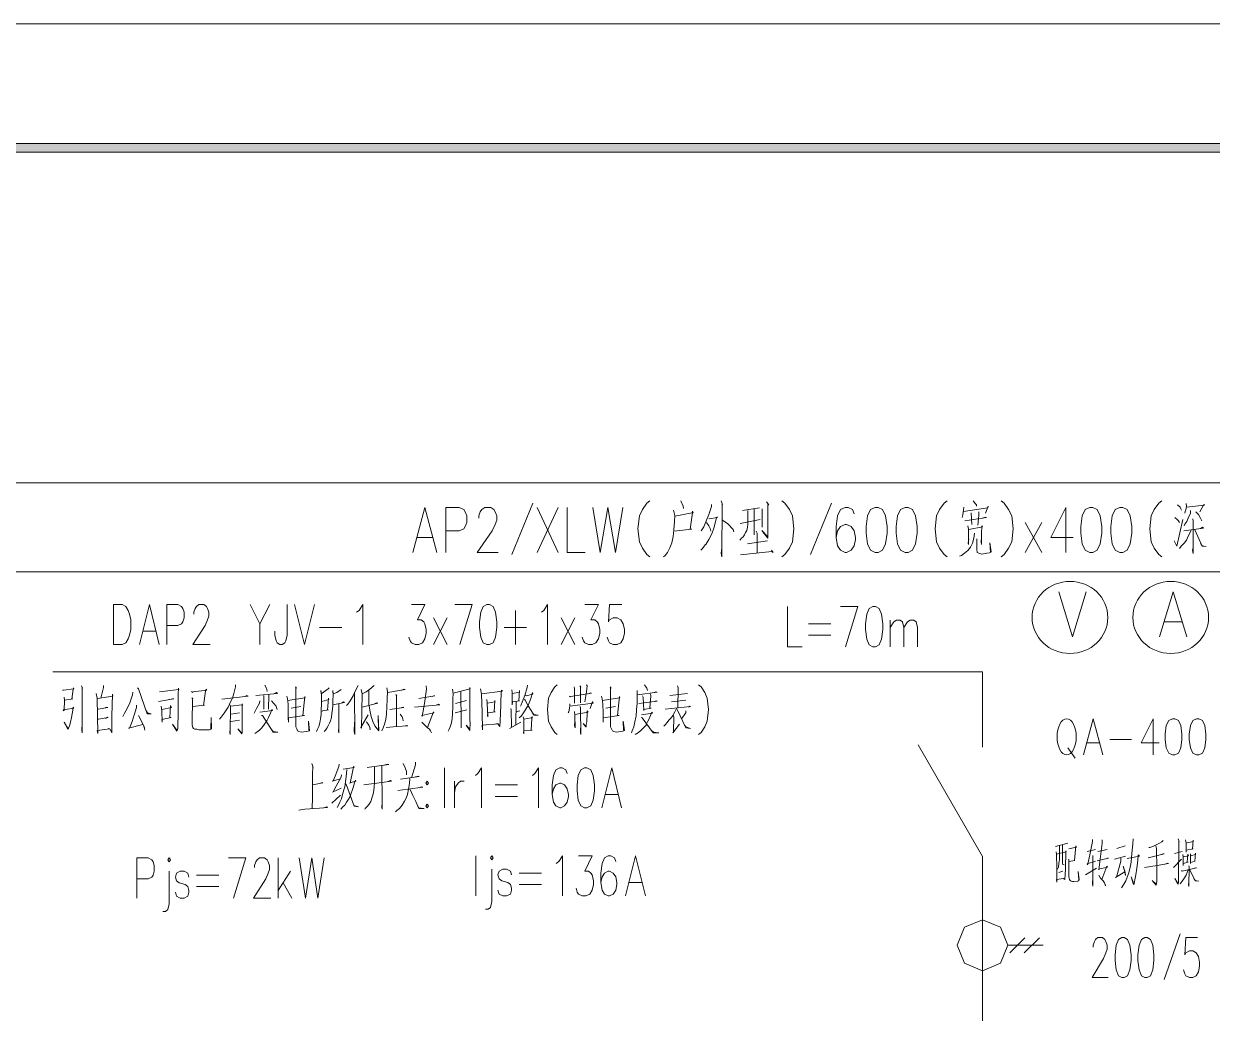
# Model space of a CAD drawing. Header units: millimetres. Extents: x 0 to 586, y 0 to 414.
# Drawn here: x 122.1 to 216.6, y 335.4 to 414.1 of the extents above; entities that cross this region are included whole.
import ezdxf

# ---------------------------------------------------------------- set-up
doc = ezdxf.new("R2010")
doc.units = ezdxf.units.MM

msp = doc.modelspace()

# ---------------------------------------------------------------- hatches: boundary and pattern name
h = msp.add_hatch(color=0)
h.dxf.hatch_style = 2
h.paths.add_polyline_path([(576.117861, 404.569083), (575.429944, 403.877639), (24.994306, 403.877639), (24.302861, 404.569083)])

# ---------------------------------------------------------------- linework, layer by layer
at = {"color": 0, "lineweight": 0}
for points in [[(0, 0), (585.632278, 0), (585.632278, 414.0835), (0, 414.0835)], [(576.117861, 404.569083), (575.429944, 403.877639), (24.994306, 403.877639), (24.302861, 404.569083)], [(189.805028, 375.613083), (189.445194, 375.44375), (189.205306, 374.928694), (189.085361, 374.0785), (189.085361, 373.566972), (189.205306, 372.71325), (189.445194, 372.201722), (189.805028, 372.028861), (190.041389, 372.028861), (190.401222, 372.201722), (190.641111, 372.71325), (190.757528, 373.566972), (190.757528, 374.0785), (190.641111, 374.928694), (190.401222, 375.44375), (190.041389, 375.613083)], [(192.193333, 375.613083), (191.8335, 375.44375), (191.593611, 374.928694), (191.477194, 374.0785), (191.477194, 373.566972), (191.593611, 372.71325), (191.8335, 372.201722), (192.193333, 372.028861), (192.429694, 372.028861), (192.789528, 372.201722), (193.029417, 372.71325), (193.149361, 373.566972), (193.149361, 374.0785), (193.029417, 374.928694), (192.789528, 375.44375), (192.429694, 375.613083)], [(206.883, 375.613083), (206.526694, 375.44375), (206.286806, 374.928694), (206.166861, 374.0785), (206.166861, 373.566972), (206.286806, 372.71325), (206.526694, 372.201722), (206.883, 372.028861), (207.122889, 372.028861), (207.482722, 372.201722), (207.719083, 372.71325), (207.839028, 373.566972), (207.839028, 374.0785), (207.719083, 374.928694), (207.482722, 375.44375), (207.122889, 375.613083)], [(209.274833, 375.613083), (208.915, 375.44375), (208.675111, 374.928694), (208.555167, 374.0785), (208.555167, 373.566972), (208.675111, 372.71325), (208.915, 372.201722), (209.274833, 372.028861), (209.511194, 372.028861), (209.871028, 372.201722), (210.110917, 372.71325), (210.227333, 373.566972), (210.227333, 374.0785), (210.110917, 374.928694), (209.871028, 375.44375), (209.511194, 375.613083)], [(129.204861, 364.691083), (129.204861, 367.876667), (129.896306, 367.876667), (130.189111, 367.724972), (130.386667, 367.421583), (130.485444, 367.118194), (130.584222, 366.663111), (130.584222, 365.904639), (130.485444, 365.449556), (130.386667, 365.146167), (130.189111, 364.842778), (129.896306, 364.691083)], [(158.919333, 367.876667), (158.626528, 367.724972), (158.428972, 367.269889), (158.330194, 366.511417), (158.330194, 366.056333), (158.428972, 365.297861), (158.626528, 364.842778), (158.919333, 364.691083), (159.116889, 364.691083), (159.413222, 364.842778), (159.610778, 365.297861), (159.709556, 366.056333), (159.709556, 366.511417), (159.610778, 367.269889), (159.413222, 367.724972), (159.116889, 367.876667)], [(189.628639, 367.714389), (189.335833, 367.562694), (189.138278, 367.107611), (189.0395, 366.349139), (189.0395, 365.894056), (189.138278, 365.135583), (189.335833, 364.6805), (189.628639, 364.528806), (189.826194, 364.528806), (190.122528, 364.6805), (190.320083, 365.135583), (190.418861, 365.894056), (190.418861, 366.349139), (190.320083, 367.107611), (190.122528, 367.562694), (189.826194, 367.714389)], [(213.458778, 358.799694), (213.1695, 358.662111), (212.979, 358.252889), (212.88375, 357.5685), (212.88375, 357.159278), (212.979, 356.478417), (213.1695, 356.069194), (213.458778, 355.931611), (213.649278, 355.931611), (213.935028, 356.069194), (214.125528, 356.478417), (214.220778, 357.159278), (214.220778, 357.5685), (214.125528, 358.252889), (213.935028, 358.662111), (213.649278, 358.799694)], [(215.367306, 358.799694), (215.081556, 358.662111), (214.891056, 358.252889), (214.795806, 357.5685), (214.795806, 357.159278), (214.891056, 356.478417), (215.081556, 356.069194), (215.367306, 355.931611), (215.561333, 355.931611), (215.847083, 356.069194), (216.037583, 356.478417), (216.132833, 357.159278), (216.132833, 357.5685), (216.037583, 358.252889), (215.847083, 358.662111), (215.561333, 358.799694)], [(166.683972, 354.894444), (166.387639, 354.74275), (166.190083, 354.287667), (166.091306, 353.529194), (166.091306, 353.074111), (166.190083, 352.315639), (166.387639, 351.860556), (166.683972, 351.708861), (166.881528, 351.708861), (167.177861, 351.860556), (167.375417, 352.315639), (167.470667, 353.074111), (167.470667, 353.529194), (167.375417, 354.287667), (167.177861, 354.74275), (166.881528, 354.894444)], [(154.163889, 353.832583), (154.065111, 353.680889), (154.163889, 353.529194), (154.262667, 353.680889)], [(154.163889, 352.01225), (154.065111, 351.860556), (154.163889, 351.708861), (154.262667, 351.860556)], [(133.5405, 347.570778), (133.639278, 347.419083), (133.738056, 347.570778), (133.639278, 347.722472)], [(159.208611, 347.736583), (159.307389, 347.584889), (159.406167, 347.736583), (159.307389, 347.888278)], [(196.327889, 340.779806), (196.920556, 342.208556), (198.352833, 342.801222), (199.781583, 342.208556), (200.37425, 340.779806), (199.781583, 339.347528), (198.352833, 338.754861), (196.920556, 339.347528)], [(209.444167, 341.390111), (209.172528, 341.238417), (208.989083, 340.783333), (208.897361, 340.024861), (208.897361, 339.569778), (208.989083, 338.811306), (209.172528, 338.356222), (209.444167, 338.204528), (209.627611, 338.204528), (209.89925, 338.356222), (210.082694, 338.811306), (210.170889, 339.569778), (210.170889, 340.024861), (210.082694, 340.783333), (209.89925, 341.238417), (209.627611, 341.390111)], [(211.2645, 341.390111), (210.992861, 341.238417), (210.809417, 340.783333), (210.717694, 340.024861), (210.717694, 339.569778), (210.809417, 338.811306), (210.992861, 338.356222), (211.2645, 338.204528), (211.447944, 338.204528), (211.719583, 338.356222), (211.903028, 338.811306), (211.991222, 339.569778), (211.991222, 340.024861), (211.903028, 340.783333), (211.719583, 341.238417), (211.447944, 341.390111)]]:
    msp.add_lwpolyline(points, close=True, dxfattribs=at)
for points in [[(287.803167, 377.574528), (117.12575, 377.574528)], [(160.700861, 97.0915), (309.59425, 97.0915), (309.59425, 377.574528), (138.913306, 377.574528)], [(153.013833, 372.028861), (153.969861, 375.613083), (154.925889, 372.028861)], [(155.642028, 372.028861), (155.642028, 375.613083), (156.718, 375.613083), (157.074306, 375.44375), (157.19425, 375.270889), (157.314194, 374.928694), (157.314194, 374.417167), (157.19425, 374.0785), (157.074306, 373.905639), (156.718, 373.736306), (155.642028, 373.736306)], [(158.270222, 374.759361), (158.270222, 374.928694), (158.390167, 375.270889), (158.506583, 375.44375), (158.746472, 375.613083), (159.22625, 375.613083), (159.462611, 375.44375), (159.582556, 375.270889), (159.7025, 374.928694), (159.7025, 374.590028), (159.582556, 374.247833), (159.342667, 373.736306), (158.150278, 372.028861), (159.822444, 372.028861)], [(162.570583, 375.955278), (160.898417, 371.859528)], [(162.926889, 372.028861), (164.599056, 375.613083)], [(162.926889, 375.613083), (164.599056, 372.028861)], [(165.315194, 375.613083), (165.315194, 372.028861), (166.751, 372.028861)], [(167.347194, 375.613083), (167.943389, 372.028861), (168.543111, 375.613083), (169.139306, 372.028861), (169.7355, 375.613083)], [(171.887444, 376.124611), (171.647556, 375.955278), (171.287722, 375.44375), (171.051361, 374.928694), (170.931417, 373.905639), (171.051361, 372.882583), (171.287722, 372.371056), (171.647556, 371.859528), (171.887444, 371.686667)], [(174.33925, 376.124611), (174.533278, 375.704806), (174.557972, 375.531944)], [(176.784, 375.845917), (176.784, 375.669528), (176.589972, 375.041583), (176.392417, 374.5865), (176.173694, 374.064389), (175.976139, 373.750417)], [(177.567167, 376.124611), (177.665944, 375.845917), (177.64125, 375.95175), (177.616556, 371.686667), (177.567167, 371.968889), (177.616556, 372.388694)], [(179.253444, 375.355556), (180.597528, 375.567222)], [(180.184778, 375.531944), (180.184778, 373.436444)], [(181.161972, 376.054056), (181.356, 375.810639), (181.26075, 375.845917), (181.285444, 373.154222), (180.795083, 373.785694), (181.285444, 373.260056)], [(180.819778, 375.496667), (180.819778, 374.029111)], [(182.396694, 376.124611), (182.636583, 375.955278), (182.996417, 375.44375), (183.232778, 374.928694), (183.352722, 373.905639), (183.232778, 372.882583), (182.996417, 372.371056), (182.636583, 371.859528), (182.396694, 371.686667)], [(186.34075, 375.955278), (184.668583, 371.859528)], [(188.129333, 375.101556), (188.012917, 375.44375), (187.653083, 375.613083), (187.413194, 375.613083), (187.056889, 375.44375), (186.817, 374.928694), (186.697056, 374.0785), (186.697056, 373.224778), (186.817, 372.540389), (187.056889, 372.201722), (187.413194, 372.028861), (187.533139, 372.028861), (187.892972, 372.201722), (188.129333, 372.540389), (188.249278, 373.051917), (188.249278, 373.224778), (188.129333, 373.736306), (187.892972, 374.0785), (187.533139, 374.247833), (187.413194, 374.247833), (187.056889, 374.0785), (186.817, 373.736306), (186.697056, 373.224778)], [(195.537667, 376.124611), (195.297778, 375.955278), (194.937944, 375.44375), (194.701583, 374.928694), (194.581639, 373.905639), (194.701583, 372.882583), (194.937944, 372.371056), (195.297778, 371.859528), (195.537667, 371.686667)], [(196.864111, 375.63425), (196.839417, 375.426111), (196.814722, 375.217972), (196.790028, 375.006306), (196.744167, 374.798167)], [(196.839417, 375.285), (198.772639, 375.567222), (198.797333, 375.704806), (198.599778, 375.147417)], [(197.597889, 376.124611), (197.795444, 375.881194), (197.866, 375.810639), (197.866, 375.704806)], [(199.838028, 376.124611), (200.074389, 375.955278), (200.434222, 375.44375), (200.674111, 374.928694), (200.794056, 373.905639), (200.674111, 372.882583), (200.434222, 372.371056), (200.074389, 371.859528), (199.838028, 371.686667)], [(204.974472, 375.613083), (203.778556, 373.224778), (205.570667, 373.224778)], [(204.974472, 375.613083), (204.974472, 372.028861)], [(212.619167, 376.124611), (212.379278, 375.955278), (212.019444, 375.44375), (211.783083, 374.928694), (211.663139, 373.905639), (211.783083, 372.882583), (212.019444, 372.371056), (212.379278, 371.859528), (212.619167, 371.686667)], [(213.871528, 375.810639), (214.093778, 375.63425), (214.139639, 375.496667), (214.189028, 375.390833)], [(214.555917, 375.916472), (214.580611, 375.669528), (214.531222, 375.426111), (214.485361, 375.285), (214.460667, 375.147417)], [(214.580611, 375.63425), (216.023472, 375.775361), (215.974083, 375.845917), (215.656583, 375.25325)], [(173.778333, 375.390833), (173.873583, 374.971028), (173.848889, 374.484194), (173.7995, 373.820972), (173.753639, 373.295333), (173.630167, 372.804972), (173.482, 372.388694), (173.287972, 372.035917), (173.115111, 371.7925), (172.970472, 371.686667)], [(173.873583, 374.900472), (175.242361, 375.182694), (175.267056, 375.320278), (175.341139, 375.182694), (175.267056, 375.182694), (175.097722, 373.888), (175.217667, 373.888), (173.7995, 373.715139)], [(176.589972, 374.727611), (176.660528, 374.692333), (177.224972, 374.798167), (177.274361, 374.868722), (177.200278, 374.798167), (177.00625, 374.029111), (176.808694, 373.503472), (176.589972, 373.051917), (176.343028, 372.667389), (176.318333, 372.667389), (176.050222, 372.318139), (175.951444, 372.212306)], [(177.665944, 374.5865), (178.082222, 374.307806), (178.519667, 373.852722), (178.569056, 373.679861)], [(179.694417, 375.355556), (179.694417, 374.484194), (179.694417, 374.23725), (179.645028, 374.029111), (179.595639, 373.785694), (179.500389, 373.609306), (179.426306, 373.436444), (179.302833, 373.260056), (179.179361, 373.154222), (179.034722, 373.016639)], [(179.084111, 374.343083), (180.671611, 374.657056)], [(196.938194, 374.551222), (198.673861, 374.798167), (198.599778, 374.833444), (198.356361, 374.762889)], [(197.45325, 375.182694), (197.499111, 374.23725)], [(198.063556, 375.25325), (198.063556, 374.971028), (197.989472, 374.201972)], [(213.603417, 372.946083), (213.822139, 372.526278), (214.287806, 374.657056)], [(213.652806, 374.798167), (213.846833, 374.657056), (213.945611, 374.551222), (214.019694, 374.413639)], [(214.898111, 375.355556), (214.898111, 375.320278), (214.898111, 375.147417), (214.728778, 374.762889), (214.605306, 374.484194), (214.460667, 374.272528), (214.386583, 374.134944)], [(215.095667, 374.692333), (215.120361, 374.519472), (215.120361, 371.933611), (215.070972, 372.212306), (215.120361, 372.420444)], [(215.339083, 375.25325), (215.536639, 375.041583), (215.681278, 374.798167), (215.755361, 374.657056), (215.80475, 374.551222)], [(176.392417, 374.413639), (176.565278, 374.134944), (176.685222, 373.923278), (176.734611, 373.715139)], [(180.354111, 373.715139), (180.428194, 373.574028), (180.428194, 372.004167)], [(197.721361, 373.574028), (197.671972, 373.154222), (197.5485, 372.769694), (197.403861, 372.455722), (197.181611, 372.177028), (196.9135, 371.968889), (196.670083, 371.7925), (196.521917, 371.721944)], [(197.181611, 374.134944), (197.231, 373.888), (197.231, 373.436444), (197.231, 373.365889), (197.231, 372.875528), (197.231, 372.667389), (197.206306, 372.804972), (197.255694, 373.087194)], [(197.255694, 373.852722), (198.356361, 374.064389), (198.306972, 374.134944), (198.282278, 373.503472), (198.282278, 372.667389), (198.257583, 372.875528), (198.282278, 373.224778)], [(201.746556, 372.028861), (203.062417, 374.417167)], [(203.062417, 372.028861), (201.746556, 374.417167)], [(214.9475, 373.785694), (214.753472, 373.365889), (214.580611, 373.016639), (214.386583, 372.769694), (214.164333, 372.526278), (214.019694, 372.353417)], [(214.361889, 373.750417), (215.928222, 373.958556), (215.854139, 374.029111), (215.705972, 373.923278)], [(215.240306, 373.820972), (215.829444, 372.526278), (216.146944, 372.491), (215.829444, 372.561556), (215.705972, 372.769694)], [(153.370139, 373.224778), (154.566056, 373.224778)], [(179.645028, 372.702667), (181.236056, 372.946083)], [(197.915389, 373.118944), (197.890694, 372.737944), (197.890694, 372.282861), (197.940083, 372.035917), (198.063556, 371.968889), (198.306972, 371.898333), (198.698556, 371.968889), (198.917278, 372.004167), (199.016056, 372.035917), (199.04075, 372.071194), (198.941972, 372.804972), (198.991361, 372.071194)], [(181.553556, 372.212306), (181.698194, 372.035917), (181.602944, 372.106472), (179.108806, 371.827778)], [(117.12575, 370.49075), (309.59425, 370.49075)], [(204.413556, 368.896194), (205.507167, 365.3155), (206.600778, 368.896194)], [(212.432194, 365.3155), (213.525806, 368.896194), (214.615889, 365.3155)], [(131.275667, 364.691083), (132.062361, 367.876667), (132.852583, 364.691083)], [(133.44525, 364.691083), (133.44525, 367.876667), (134.330722, 367.876667), (134.627056, 367.724972), (134.725833, 367.573278), (134.824611, 367.269889), (134.824611, 366.814806), (134.725833, 366.511417), (134.627056, 366.359722), (134.330722, 366.208028), (133.44525, 366.208028)], [(135.611306, 367.118194), (135.611306, 367.269889), (135.710083, 367.573278), (135.808861, 367.724972), (136.006417, 367.876667), (136.401528, 367.876667), (136.599083, 367.724972), (136.697861, 367.573278), (136.796639, 367.269889), (136.796639, 366.9665), (136.697861, 366.663111), (136.500306, 366.208028), (135.512528, 364.691083), (136.895417, 364.691083)], [(140.070417, 367.876667), (140.857111, 366.359722), (141.647333, 367.876667)], [(143.026694, 367.876667), (143.026694, 365.449556), (142.927917, 364.994472), (142.829139, 364.842778), (142.631583, 364.691083), (142.437556, 364.691083), (142.24, 364.842778), (142.141222, 364.994472), (142.042444, 365.449556), (142.042444, 365.752944)], [(143.619361, 367.876667), (144.406056, 364.691083), (145.196278, 367.876667)], [(148.547667, 367.269889), (148.745222, 367.421583), (149.041556, 367.876667), (149.041556, 364.691083)], [(152.908, 367.876667), (153.991028, 367.876667), (153.398361, 366.663111), (153.694694, 366.663111), (153.89225, 366.511417), (153.991028, 366.359722), (154.089806, 365.904639), (154.089806, 365.60125), (153.991028, 365.146167), (153.793472, 364.842778), (153.497139, 364.691083), (153.200806, 364.691083), (152.908, 364.842778), (152.809222, 364.994472), (152.710444, 365.297861)], [(156.358167, 367.876667), (157.737528, 367.876667), (156.753278, 364.691083)], [(163.2585, 367.269889), (163.456056, 367.421583), (163.752389, 367.876667), (163.752389, 364.691083)], [(166.708667, 367.876667), (167.795222, 367.876667), (167.202556, 366.663111), (167.498889, 366.663111), (167.696444, 366.511417), (167.795222, 366.359722), (167.894, 365.904639), (167.894, 365.60125), (167.795222, 365.146167), (167.597667, 364.842778), (167.301333, 364.691083), (167.005, 364.691083), (166.708667, 364.842778), (166.609889, 364.994472), (166.511111, 365.297861)], [(169.668472, 367.876667), (168.680694, 367.876667), (168.581917, 366.511417), (168.680694, 366.663111), (168.977028, 366.814806), (169.273361, 366.814806), (169.569694, 366.663111), (169.76725, 366.359722), (169.866028, 365.904639), (169.866028, 365.60125), (169.76725, 365.146167), (169.569694, 364.842778), (169.273361, 364.691083), (168.977028, 364.691083), (168.680694, 364.842778), (168.581917, 364.994472), (168.483139, 365.297861)], [(161.187694, 367.421583), (161.187694, 364.691083)], [(182.827083, 367.714389), (182.827083, 364.528806), (184.008889, 364.528806)], [(187.067472, 367.714389), (188.446833, 367.714389), (187.462583, 364.528806)], [(140.857111, 366.359722), (140.857111, 364.691083)], [(145.591389, 366.056333), (147.365861, 366.056333)], [(154.682472, 364.691083), (155.7655, 366.814806)], [(155.7655, 364.691083), (154.682472, 366.814806)], [(160.302222, 366.056333), (162.076694, 366.056333)], [(164.835417, 364.691083), (165.921972, 366.814806)], [(165.921972, 364.691083), (164.835417, 366.814806)], [(184.502778, 366.349139), (186.27725, 366.349139)], [(191.011528, 364.528806), (191.011528, 366.652528)], [(191.011528, 366.04575), (191.307861, 366.500833), (191.501889, 366.652528), (191.798222, 366.652528), (191.995778, 366.500833), (192.094556, 366.04575), (192.094556, 364.528806)], [(192.094556, 366.04575), (192.390889, 366.500833), (192.588444, 366.652528), (192.884778, 366.652528), (193.082333, 366.500833), (193.181111, 366.04575), (193.181111, 364.528806)], [(212.841417, 366.507889), (214.206667, 366.507889)], [(131.572, 365.752944), (132.55625, 365.752944)], [(184.502778, 365.438972), (186.27725, 365.438972)], [(198.352833, 362.525028), (124.375333, 362.525028)], [(198.352833, 362.525028), (198.352833, 356.548972)], [(125.154972, 361.064528), (125.236111, 361.064528), (126.061611, 361.188), (126.022806, 361.247972), (126.001639, 361.15625), (125.881694, 360.348389), (125.980472, 360.380139), (125.313722, 360.288417), (125.274917, 360.503611), (125.313722, 360.256667), (125.274917, 359.480556), (125.236111, 359.417056), (125.214944, 359.512306), (125.377222, 359.540528), (126.061611, 359.635778), (126.001639, 359.7275), (125.980472, 359.480556), (125.860528, 358.891417), (125.779389, 358.517472), (125.69825, 358.238778), (125.617111, 358.051806), (125.578306, 357.956556), (125.296083, 358.517472), (125.578306, 358.020056), (125.638278, 358.083556)], [(126.668389, 361.406722), (126.749528, 361.21975), (126.728361, 361.279722), (126.728361, 357.677861), (126.686028, 357.928333), (126.707194, 358.394)], [(128.404056, 361.434944), (128.404056, 361.279722), (128.202972, 360.443639)], [(131.106333, 361.247972), (131.208639, 361.188), (131.896556, 359.201861), (131.935361, 359.201861), (132.217583, 359.201861), (131.914194, 359.261833), (131.79425, 359.480556)], [(138.920361, 361.498444), (138.920361, 361.343222), (138.796889, 360.814056), (138.676944, 360.443639), (138.557, 360.193167), (138.33475, 359.7275), (138.010194, 359.230083), (137.787944, 358.919639), (137.646833, 358.764417)], [(141.241639, 361.466694), (141.38275, 361.21975), (141.421556, 361.1245), (141.442722, 360.969278)], [(143.682861, 361.343222), (143.764, 361.21975), (143.721667, 361.247972), (143.721667, 360.503611), (143.704028, 359.046639), (143.704028, 358.453972), (143.721667, 358.143528), (143.785167, 357.988306), (143.862778, 357.833083), (143.965083, 357.773111), (144.187333, 357.741361), (144.691806, 357.801333), (144.772944, 357.833083), (144.81175, 357.864833), (144.730611, 358.609194), (144.751778, 357.896583)], [(146.3675, 361.247972), (146.286361, 361.188), (145.743083, 360.782306), (145.70075, 361.032778), (145.760722, 360.782306), (145.760722, 359.977972), (145.743083, 359.480556), (145.721917, 359.138361), (145.679583, 358.796167), (145.619611, 358.485722), (145.538472, 358.175278), (145.439694, 357.956556), (145.358556, 357.773111)], [(148.667611, 361.434944), (148.445361, 361.001028), (148.283083, 360.627083), (148.043194, 360.224917), (147.85975, 359.946222), (147.760972, 359.850972)], [(149.958778, 361.434944), (149.595417, 361.15625), (149.313194, 360.937528), (148.992167, 360.782306), (148.911028, 361.1245), (148.992167, 360.814056), (148.949833, 358.051806), (148.889861, 358.111778), (149.475472, 359.106611)], [(150.950083, 361.247972), (151.010056, 360.969278), (150.988889, 360.348389), (150.967722, 359.7275), (150.928917, 359.201861), (150.868944, 358.736194), (150.766639, 358.36225), (150.667861, 358.083556), (150.565556, 357.833083)], [(154.096861, 361.406722), (154.118028, 361.15625), (153.95575, 360.006194), (153.775833, 358.983139), (153.7335, 359.046639), (154.703639, 359.261833), (154.682472, 359.357083), (154.199167, 358.111778)], [(156.238222, 360.845806), (157.589361, 361.188), (157.550556, 361.279722), (157.550556, 360.814056), (157.568194, 359.540528), (157.568194, 358.891417), (157.568194, 358.796167), (157.589361, 358.3305), (157.568194, 358.020056), (157.568194, 357.864833), (157.264806, 358.29875), (157.550556, 357.956556)], [(162.150778, 361.466694), (162.129611, 361.279722), (161.928528, 360.658833), (161.808583, 360.316639), (161.646306, 359.914472), (161.586333, 359.791)], [(164.521444, 361.498444), (164.323889, 361.34675), (164.027556, 360.891667), (163.83, 360.436583), (163.731222, 359.526417), (163.83, 358.61625), (164.027556, 358.161167), (164.323889, 357.706083), (164.521444, 357.554389)], [(165.858472, 361.343222), (165.897278, 361.188), (165.879639, 361.1245), (165.897278, 360.037944)], [(166.324139, 361.406722), (166.384111, 361.343222), (166.362944, 361.311472), (166.362944, 360.069694)], [(166.84625, 361.498444), (166.888583, 361.406722), (166.84625, 360.937528), (166.705139, 360.133194)], [(168.723028, 361.343222), (168.804167, 361.21975), (168.765361, 361.247972), (168.765361, 360.503611), (168.744194, 359.046639), (168.744194, 358.453972), (168.765361, 358.143528), (168.825333, 357.988306), (168.906472, 357.833083), (169.008778, 357.773111), (169.231028, 357.741361), (169.7355, 357.801333), (169.813111, 357.833083), (169.855444, 357.864833), (169.774306, 358.609194), (169.795472, 357.896583)], [(171.471167, 361.498444), (171.651083, 361.21975), (171.693417, 361.032778)], [(174.092306, 361.406722), (174.134639, 361.247972), (174.113472, 359.635778)], [(175.760944, 361.498444), (175.9585, 361.34675), (176.251306, 360.891667), (176.448861, 360.436583), (176.547639, 359.526417), (176.448861, 358.61625), (176.251306, 358.161167), (175.9585, 357.706083), (175.760944, 357.554389)], [(127.839611, 360.814056), (127.899583, 360.443639), (127.959556, 357.617889), (127.917222, 357.864833), (128.929694, 357.988306), (128.848556, 358.020056), (128.785056, 357.988306)], [(127.938389, 360.411889), (129.169583, 360.598861), (129.130778, 360.754083), (129.088444, 359.014889), (129.088444, 358.919639), (129.070806, 357.677861), (128.947333, 357.956556)], [(130.742972, 360.909306), (130.725333, 360.690583), (130.503083, 360.069694), (130.302, 359.604028), (130.097389, 359.230083), (129.956278, 358.983139)], [(132.803194, 360.161417), (134.013222, 360.380139), (133.893278, 360.380139), (133.671028, 360.316639)], [(132.863167, 360.937528), (134.418917, 361.1245), (134.376583, 361.21975), (134.358944, 360.754083), (134.358944, 359.014889), (134.337778, 358.3305), (134.316611, 358.020056), (134.277806, 357.864833), (134.256639, 357.801333), (133.914444, 358.36225), (134.256639, 357.896583)], [(135.427861, 360.969278), (135.509, 360.877556), (135.547806, 360.937528), (136.637889, 361.064528), (136.577917, 361.15625), (136.539111, 361.001028), (136.376833, 359.850972), (136.457972, 359.882722), (135.487833, 359.75925)], [(135.449028, 360.471861), (135.509, 360.380139), (135.487833, 360.316639), (135.466667, 358.549222), (135.466667, 358.29875), (135.509, 358.111778), (135.568972, 358.020056), (135.688917, 357.956556), (135.851194, 357.956556), (135.992306, 357.928333), (136.838972, 357.928333), (136.941278, 357.956556), (137.00125, 358.020056), (136.980083, 358.891417), (136.941278, 357.988306)], [(137.830278, 360.348389), (139.929306, 360.598861), (139.805833, 360.658833)], [(139.805833, 360.658833), (139.647083, 360.567111)], [(140.532556, 360.658833), (142.250583, 360.814056), (142.169444, 360.877556), (142.007167, 360.814056)], [(141.1605, 360.658833), (141.178139, 359.572278)], [(141.562667, 360.690583), (141.5415, 359.572278)], [(142.994944, 360.598861), (143.058444, 360.380139), (143.09725, 359.946222), (143.118417, 359.261833), (143.118417, 359.201861), (143.136056, 358.517472), (143.118417, 358.859667), (144.409583, 359.046639), (144.268472, 359.046639), (144.43075, 360.567111), (144.448389, 360.471861), (143.058444, 360.256667)], [(145.803056, 359.385306), (145.841861, 359.417056), (146.307528, 359.512306), (146.247556, 359.480556), (146.307528, 360.443639), (146.346333, 360.316639), (145.781889, 360.161417)], [(147.316472, 361.1245), (146.991917, 360.877556), (146.688528, 360.782306), (146.649722, 361.032778), (146.688528, 360.658833), (146.670889, 360.288417), (146.649722, 359.882722), (146.628556, 359.540528), (146.58975, 359.230083), (146.547417, 358.891417), (146.487444, 358.640944), (146.388667, 358.453972), (146.286361, 358.238778), (146.184056, 358.051806), (146.085278, 357.896583), (145.982972, 357.773111)], [(148.385389, 360.877556), (148.406556, 357.554389), (148.364222, 357.773111), (148.385389, 358.517472)], [(149.514278, 361.032778), (149.514278, 360.471861), (149.535444, 359.977972), (149.616583, 359.480556), (149.718889, 358.983139), (149.838833, 358.577444), (150.001111, 358.238778), (150.181028, 357.988306), (150.322139, 357.833083), (150.262167, 359.046639), (150.283333, 357.896583)], [(151.031222, 360.877556), (152.403528, 361.1245), (152.322389, 361.15625), (152.138944, 361.064528)], [(151.676806, 360.722333), (151.757944, 360.598861), (151.715611, 360.627083), (151.715611, 358.175278)], [(153.51125, 360.411889), (154.784778, 360.627083), (154.703639, 360.627083), (154.562528, 360.567111)], [(156.17825, 361.15625), (156.238222, 360.782306), (156.217056, 360.411889), (156.217056, 359.75925), (156.195889, 359.170111), (156.157083, 358.827917), (156.097111, 358.485722), (155.994806, 358.143528), (155.913667, 357.956556), (155.832528, 357.801333)], [(156.841472, 360.969278), (156.883806, 358.517472), (156.883806, 358.083556), (156.862639, 358.267), (156.883806, 358.640944)], [(158.418389, 361.188), (158.496, 360.754083), (158.538333, 359.325333), (158.5595, 357.928333), (158.538333, 358.29875), (159.850667, 358.394), (159.769528, 358.422222), (159.568444, 358.36225)], [(158.496, 360.782306), (160.154056, 361.001028), (160.072917, 361.064528), (160.05175, 360.937528), (159.991778, 359.106611), (159.970611, 358.764417), (159.970611, 358.517472), (159.949444, 358.29875), (159.949444, 358.175278), (159.808333, 358.36225)], [(158.901694, 360.316639), (158.9405, 360.037944), (159.004, 358.951389), (158.961667, 359.046639), (158.982833, 359.261833), (159.568444, 359.357083), (159.508472, 359.357083), (159.547278, 360.256667), (159.568444, 360.193167), (159.547278, 360.133194), (158.961667, 360.037944)], [(160.898417, 361.09275), (160.94075, 360.877556), (160.94075, 360.598861), (160.94075, 360.161417), (160.94075, 359.914472), (160.958389, 360.133194), (161.505194, 360.224917), (161.466389, 360.224917), (161.505194, 361.032778), (161.505194, 360.969278), (161.505194, 360.909306), (160.958389, 360.814056)], [(161.9885, 360.658833), (162.048472, 360.627083), (162.574111, 360.754083), (162.535306, 360.877556), (162.411833, 360.411889), (162.291889, 360.069694), (162.193111, 359.850972), (162.048472, 359.604028), (161.82975, 359.261833), (161.646306, 359.014889), (161.484028, 358.859667)], [(161.907361, 360.348389), (161.970861, 360.288417), (162.21075, 359.82275), (162.433, 359.448806), (162.616444, 359.138361), (162.676417, 359.074861), (162.997444, 359.074861), (162.65525, 359.138361), (162.492972, 359.357083)], [(165.495111, 360.598861), (165.555083, 360.535361), (165.597417, 360.567111), (167.230778, 360.845806), (167.110833, 360.845806), (167.008528, 360.782306)], [(168.038639, 360.598861), (168.098611, 360.380139), (168.140944, 359.946222), (168.158583, 359.261833), (168.158583, 359.201861), (168.17975, 358.517472), (168.158583, 358.859667), (169.44975, 359.046639), (169.308639, 359.046639), (169.470917, 360.567111), (169.492083, 360.471861), (168.098611, 360.256667)], [(170.864389, 361.032778), (170.885556, 360.598861), (170.864389, 360.006194), (170.825583, 359.540528), (170.78325, 358.983139), (170.762083, 358.919639), (170.702111, 358.549222), (170.603333, 358.143528), (170.479861, 357.833083), (170.419889, 357.677861)], [(170.903194, 360.690583), (172.458944, 360.909306), (172.356639, 360.937528), (172.215528, 360.877556)], [(171.308889, 360.627083), (171.347694, 360.503611), (171.407667, 359.448806), (171.368861, 359.540528), (171.993278, 359.635778), (171.873333, 359.635778), (171.954472, 360.627083), (171.933306, 360.782306)], [(173.467889, 360.658833), (174.882528, 360.814056)], [(173.609, 360.133194), (174.737889, 360.288417)], [(127.959556, 359.572278), (127.980722, 359.572278), (128.767417, 359.69575), (128.665111, 359.7275), (128.643944, 359.7275), (128.566333, 359.69575)], [(131.028722, 359.882722), (131.028722, 359.69575), (130.845278, 359.074861), (130.866444, 359.106611), (130.683, 358.577444), (130.481917, 358.051806), (130.400778, 358.051806), (131.533194, 358.3305)], [(133.004278, 359.791), (133.046611, 359.417056), (133.085417, 358.517472), (133.06425, 358.736194), (133.790972, 358.891417), (133.692194, 358.891417), (133.752167, 359.850972), (133.812139, 359.69575), (133.06425, 359.540528)], [(138.475861, 359.914472), (138.514667, 359.791), (138.497028, 357.741361), (138.497028, 357.554389), (138.475861, 357.741361), (138.497028, 357.956556)], [(138.514667, 359.791), (139.442472, 359.914472), (139.442472, 359.977972), (139.484806, 359.914472), (139.442472, 359.882722), (139.442472, 357.709611), (139.424833, 357.586139), (139.100278, 357.988306), (139.424833, 357.646111)], [(140.857111, 360.224917), (140.835944, 360.037944), (140.596056, 359.604028), (140.391444, 359.230083)], [(140.857111, 359.325333), (141.866056, 359.448806), (141.806083, 359.540528), (141.703778, 359.230083), (141.5415, 358.891417), (141.400389, 358.640944), (141.220472, 358.36225), (141.019389, 358.083556), (140.814778, 357.896583), (140.613694, 357.741361), (140.451417, 357.617889)], [(141.784917, 360.224917), (142.148278, 359.791), (142.190611, 359.69575), (142.229417, 359.540528)], [(143.340667, 359.635778), (144.106194, 359.75925)], [(146.670889, 359.914472), (147.577528, 360.101444), (147.517556, 360.133194), (147.41525, 360.069694)], [(147.133028, 359.977972), (147.133028, 357.677861), (147.115389, 357.833083), (147.133028, 358.083556)], [(148.992167, 359.7275), (150.241, 360.037944), (150.142222, 360.069694), (150.001111, 360.006194)], [(151.189972, 359.540528), (152.322389, 359.69575), (152.262417, 359.7275), (152.117778, 359.69575)], [(153.147889, 359.7275), (155.165778, 359.914472), (155.067, 359.946222), (154.943528, 359.914472)], [(156.396972, 359.261833), (157.328306, 359.512306)], [(157.285972, 360.256667), (156.418139, 360.006194)], [(160.817278, 359.604028), (160.859611, 359.480556), (160.880778, 358.143528)], [(161.244139, 360.161417), (161.222972, 358.3305)], [(161.244139, 359.357083), (161.544, 359.417056)], [(165.516278, 359.977972), (165.516278, 359.82275), (165.495111, 359.667528), (165.473944, 359.480556), (165.435139, 359.357083), (165.392806, 359.261833)], [(165.516278, 359.791), (167.371889, 360.037944), (167.311917, 360.161417), (167.132, 359.604028)], [(165.879639, 359.385306), (165.918444, 359.046639), (165.939611, 358.083556), (165.897278, 358.267), (165.918444, 358.549222)], [(165.918444, 359.138361), (166.987361, 359.325333), (166.90975, 359.417056), (166.90975, 359.261833), (166.867417, 358.549222), (166.828611, 358.3305), (166.807444, 358.143528), (166.786278, 358.143528), (166.585194, 358.422222), (166.786278, 358.175278), (166.828611, 358.29875)], [(166.341778, 359.75925), (166.362944, 359.635778), (166.384111, 357.554389), (166.362944, 357.709611), (166.362944, 358.051806)], [(168.380833, 359.635778), (169.149889, 359.75925)], [(171.0055, 360.006194), (172.458944, 360.193167), (172.377806, 360.224917), (172.296667, 360.161417)], [(173.993528, 359.604028), (173.870056, 359.357083), (173.711306, 359.046639), (173.668972, 358.983139), (173.570194, 358.859667), (173.429083, 358.704444), (173.245639, 358.485722), (173.125694, 358.3305), (173.002222, 358.207028)], [(173.104528, 359.572278), (175.122417, 359.75925), (175.062444, 359.791), (174.960139, 359.7275)], [(174.0535, 359.540528), (174.737889, 358.083556), (175.122417, 358.020056), (174.737889, 358.143528), (174.639111, 358.29875)], [(174.759056, 359.417056), (174.737889, 359.261833), (174.395694, 358.796167)], [(127.959556, 358.764417), (128.019528, 358.764417), (128.785056, 358.891417), (128.725083, 358.919639), (128.566333, 358.827917)], [(131.208639, 359.046639), (131.653139, 358.175278), (131.691944, 357.896583), (131.610806, 358.238778)], [(139.241389, 359.261833), (138.535833, 359.170111)], [(138.535833, 358.577444), (139.241389, 358.672694)], [(140.998222, 359.046639), (141.058194, 359.046639), (141.904861, 357.741361), (142.289389, 357.741361), (141.926028, 357.773111), (141.76375, 357.956556)], [(149.334361, 358.549222), (149.514278, 358.29875), (149.595417, 358.111778), (149.63775, 357.928333)], [(152.019, 359.170111), (152.181278, 358.951389), (152.220083, 358.796167), (152.262417, 358.640944)], [(153.754667, 358.517472), (153.998083, 358.267), (154.156833, 358.111778), (154.340278, 357.956556), (154.439056, 357.833083), (154.502556, 357.677861)], [(160.7185, 358.020056), (161.6075, 358.517472)], [(161.808583, 358.951389), (161.847389, 358.796167), (161.847389, 357.586139), (161.82975, 357.741361), (161.847389, 357.833083), (162.514139, 357.896583), (162.433, 357.896583), (162.492972, 358.827917), (162.492972, 358.951389), (162.535306, 358.859667), (162.433, 358.859667), (161.868556, 358.764417)], [(171.22775, 359.106611), (172.095583, 359.230083), (172.035611, 359.325333), (171.933306, 359.046639), (171.813361, 358.736194), (171.711056, 358.549222), (171.591111, 358.3305), (171.591111, 358.29875), (171.390028, 358.083556), (171.188944, 357.896583), (170.984333, 357.709611), (170.723278, 357.554389)], [(171.206583, 358.891417), (171.266556, 358.859667), (172.155556, 357.677861), (172.600056, 357.677861), (172.578889, 357.677861), (172.176722, 357.741361), (171.993278, 357.896583)], [(173.750111, 359.074861), (173.792444, 358.919639), (173.771278, 357.773111), (173.711306, 357.677861), (174.233417, 358.36225)], [(206.385583, 355.931611), (207.151111, 358.799694), (207.916639, 355.931611)], [(211.927722, 358.799694), (210.971694, 356.887639), (212.4075, 356.887639)], [(211.927722, 358.799694), (211.927722, 355.931611)], [(150.90775, 358.111778), (151.757944, 358.175278), (152.625778, 358.238778), (152.544639, 358.267), (152.403528, 358.238778)], [(198.352833, 347.845944), (193.2305, 356.718306)], [(206.674861, 356.887639), (207.627361, 356.887639)], [(208.488139, 357.159278), (210.209694, 357.159278)], [(205.143806, 356.478417), (205.718833, 355.659972)], [(144.981083, 355.226056), (145.101028, 354.915611), (145.062222, 355.007333), (145.041056, 354.354694), (145.041056, 352.523778), (145.019889, 351.652417)], [(147.16125, 355.194306), (147.140083, 355.007333), (146.836694, 354.231222), (146.677944, 353.857278), (146.614444, 353.825528), (147.263556, 354.0125)], [(147.768028, 354.760389), (147.725694, 354.167722), (147.665722, 353.797306), (147.60575, 353.391611), (147.545778, 353.144667), (147.443472, 352.770722), (147.341167, 352.428528), (147.221222, 352.149833), (147.101278, 351.934639), (146.998972, 351.747667)], [(147.482278, 354.788611), (148.371278, 354.915611), (148.311306, 355.007333), (148.251333, 354.696889), (148.029083, 353.670306), (148.007917, 353.702056), (148.49475, 353.825528), (148.473583, 353.920778), (148.392444, 353.702056), (148.290139, 353.331639), (148.209, 353.081167), (148.131389, 352.865972), (148.029083, 352.6155), (147.909139, 352.400306), (147.746861, 352.149833), (147.60575, 351.934639), (147.464639, 351.779417), (147.302361, 351.592444)], [(149.965833, 354.943833), (149.987, 354.262972), (149.965833, 353.765556), (149.944667, 353.359861), (149.884694, 352.894194), (149.785917, 352.555528), (149.683611, 352.213333), (149.5425, 351.994611), (149.401389, 351.807639), (149.239111, 351.652417), (149.200306, 351.592444)], [(149.401389, 354.915611), (151.115889, 355.162556), (151.03475, 355.194306), (150.713722, 355.099056)], [(150.551444, 355.039083), (150.572611, 354.10775), (150.593778, 352.865972), (150.593778, 351.871139), (150.593778, 351.592444), (150.551444, 351.779417), (150.593778, 352.118083)], [(152.265944, 355.226056), (152.428222, 354.883861), (152.530528, 354.605167), (152.530528, 354.322944)], [(153.236083, 355.349528), (153.236083, 355.130806), (152.932694, 354.10775)], [(155.54325, 351.708861), (155.54325, 354.894444)], [(158.009167, 354.287667), (158.203194, 354.439361), (158.499528, 354.894444), (158.499528, 351.708861)], [(162.542361, 354.287667), (162.739917, 354.439361), (163.03625, 354.894444), (163.03625, 351.708861)], [(165.304611, 354.439361), (165.205833, 354.74275), (164.9095, 354.894444), (164.711944, 354.894444), (164.415611, 354.74275), (164.218056, 354.287667), (164.119278, 353.529194), (164.119278, 352.770722), (164.218056, 352.163944), (164.415611, 351.860556), (164.711944, 351.708861), (164.810722, 351.708861), (165.107056, 351.860556), (165.304611, 352.163944), (165.403389, 352.619028), (165.403389, 352.770722), (165.304611, 353.225806), (165.107056, 353.529194), (164.810722, 353.680889), (164.711944, 353.680889), (164.415611, 353.529194), (164.218056, 353.225806), (164.119278, 352.770722)], [(168.063333, 351.708861), (168.853556, 354.894444), (169.64025, 351.708861)], [(145.062222, 353.546833), (145.870083, 353.702056), (145.810111, 353.733806), (145.669, 353.670306)], [(147.362333, 354.322944), (147.323528, 354.1395), (146.917833, 353.423361), (146.695583, 352.989444), (146.635611, 352.957694), (147.323528, 353.268139)], [(149.119167, 353.546833), (150.551444, 353.733806), (151.3205, 353.825528), (151.239361, 353.889028), (151.03475, 353.797306)], [(152.791583, 354.04425), (152.752778, 353.642083), (152.692806, 353.204639), (152.5905, 352.770722), (152.488194, 352.492028), (152.36825, 352.245083), (152.167167, 351.934639), (151.966083, 351.652417), (151.761472, 351.497194), (151.641528, 351.405472)], [(152.047222, 353.98075), (153.539472, 354.199472), (153.4795, 354.231222), (153.236083, 354.167722)], [(156.329944, 351.708861), (156.329944, 353.832583)], [(156.329944, 352.922417), (156.428722, 353.3775), (156.626278, 353.680889), (156.823833, 353.832583), (157.120167, 353.832583)], [(147.644556, 353.642083), (147.746861, 353.515083), (148.350111, 351.839389), (148.695833, 351.779417), (148.371278, 351.902889), (148.290139, 352.058111)], [(151.824972, 353.081167), (153.821694, 353.359861)], [(152.81275, 353.176417), (153.035, 352.679), (153.25725, 352.213333), (153.497139, 351.652417), (153.924, 351.652417), (153.881667, 351.652417), (153.497139, 351.715917), (153.356028, 351.994611)], [(153.800528, 353.359861), (153.70175, 353.391611), (153.539472, 353.299889)], [(159.586083, 353.529194), (161.360556, 353.529194)], [(168.359667, 352.770722), (169.343917, 352.770722)], [(143.950972, 351.528944), (144.437806, 351.592444), (145.6055, 351.684167), (146.233444, 351.747667), (146.173472, 351.779417), (145.951222, 351.715917)], [(146.575639, 352.089861), (147.281194, 352.71075)], [(159.586083, 352.619028), (161.360556, 352.619028)], [(207.094667, 349.200611), (207.094667, 349.045389), (206.9465, 348.237528), (206.798333, 347.461417), (206.703083, 347.182722), (206.667806, 347.246222), (207.355722, 347.461417)], [(207.877833, 349.168861), (207.877833, 348.890167), (207.616778, 346.780556), (207.5815, 346.840528), (208.308222, 346.99575), (208.251778, 347.05925), (207.860194, 346.004444)], [(209.405361, 345.351806), (209.592333, 345.6305), (209.758139, 345.909194), (209.871028, 346.187889), (210.001556, 346.530083), (210.114444, 346.99575), (210.170889, 347.401444), (210.206167, 347.771861), (210.262611, 348.332778), (210.301417, 348.830194), (210.336694, 349.232361)], [(212.721472, 349.108889), (212.62975, 349.013639), (212.442778, 348.890167), (212.164083, 348.766694), (211.903028, 348.643222), (211.67725, 348.547972), (211.585528, 348.547972)], [(213.913861, 349.232361), (214.009111, 349.045389), (213.970306, 349.108889), (213.952667, 345.785722), (213.9315, 345.66225), (213.896222, 345.6305), (213.652806, 346.096167), (213.913861, 345.66225)], [(214.492417, 349.168861), (214.548861, 348.890167), (214.548861, 348.177556), (214.548861, 348.332778), (215.10625, 348.45625), (215.049806, 348.4245), (215.10625, 349.140639), (215.123889, 349.045389), (214.527694, 348.890167)], [(204.1525, 348.643222), (205.140278, 348.890167)], [(204.226583, 348.209306), (204.244222, 348.022333), (204.261861, 346.904028), (204.261861, 346.593583), (204.261861, 345.785722), (204.244222, 346.004444), (204.805139, 346.096167), (204.9145, 346.004444), (204.953306, 346.840528), (204.988583, 348.301028), (205.00975, 348.209306), (204.244222, 348.022333)], [(204.487639, 348.703194), (204.487639, 347.990583), (204.47, 347.588417), (204.431194, 347.274444), (204.392389, 346.99575), (204.318306, 346.840528)], [(204.731056, 348.766694), (204.709889, 347.306194), (204.748694, 347.214472), (204.840417, 347.182722)], [(205.214361, 348.45625), (205.828194, 348.579722), (205.77175, 348.674972), (205.662389, 347.524917), (205.697667, 347.524917), (205.232, 347.433194), (205.214361, 347.616639), (205.214361, 347.306194), (205.232, 346.470111), (205.232, 346.251389), (205.249639, 346.127917), (205.270806, 346.004444), (205.32725, 345.940944), (205.401333, 345.877444), (205.510694, 345.849222), (205.623583, 345.849222), (205.941083, 345.877444), (206.015167, 345.940944), (206.050444, 345.972694), (205.976361, 346.653556), (206.015167, 345.972694)], [(207.338083, 348.39275), (206.685444, 348.237528)], [(207.542694, 348.237528), (208.269417, 348.39275)], [(209.052583, 348.488), (209.705222, 348.674972)], [(211.546722, 347.743639), (212.816722, 348.054083), (212.739111, 348.054083), (212.573306, 347.990583)], [(212.142917, 348.674972), (212.199361, 348.488), (212.220528, 346.872278), (212.220528, 346.343111), (212.220528, 345.909194), (212.199361, 345.66225), (212.181722, 345.567), (211.846583, 345.940944), (212.181722, 345.6305)], [(213.617528, 348.082306), (214.231361, 348.237528)], [(214.305444, 347.990583), (214.323083, 347.803611), (214.323083, 347.119222), (214.323083, 347.274444), (214.714667, 347.401444), (214.640583, 347.401444), (214.697028, 348.022333), (214.735833, 347.898861), (214.323083, 347.803611)], [(214.901639, 348.054083), (214.901639, 347.898861), (214.901639, 347.274444), (214.901639, 347.369694), (215.275583, 347.461417), (215.236778, 347.461417), (215.293222, 348.114056), (215.310861, 347.990583), (214.901639, 347.898861)], [(131.074583, 344.536889), (131.074583, 347.722472), (131.963583, 347.722472), (132.256389, 347.570778), (132.355167, 347.419083), (132.453944, 347.115694), (132.453944, 346.660611), (132.355167, 346.357222), (132.256389, 346.205528), (131.963583, 346.053833), (131.074583, 346.053833)], [(138.370028, 347.722472), (139.749389, 347.722472), (138.765139, 344.536889)], [(140.440833, 346.964), (140.440833, 347.115694), (140.539611, 347.419083), (140.638389, 347.570778), (140.835944, 347.722472), (141.231056, 347.722472), (141.428611, 347.570778), (141.523861, 347.419083), (141.622639, 347.115694), (141.622639, 346.812306), (141.523861, 346.508917), (141.329833, 346.053833), (140.342056, 344.536889), (141.721417, 344.536889)], [(142.314083, 344.536889), (142.314083, 347.722472)], [(143.989778, 347.722472), (144.483667, 344.536889), (144.977556, 347.722472), (145.467917, 344.536889), (145.961806, 347.722472)], [(158.026806, 344.702694), (158.026806, 347.888278)], [(164.43325, 347.2815), (164.630806, 347.433194), (164.927139, 347.888278), (164.927139, 344.702694)], [(166.207722, 347.888278), (167.294278, 347.888278), (166.701611, 346.674722), (166.997944, 346.674722), (167.1955, 346.523028), (167.294278, 346.371333), (167.393056, 345.91625), (167.393056, 345.612861), (167.294278, 345.157778), (167.096722, 344.854389), (166.800389, 344.702694), (166.504056, 344.702694), (166.207722, 344.854389), (166.108944, 345.006083), (166.010167, 345.309472)], [(169.167528, 347.433194), (169.06875, 347.736583), (168.772417, 347.888278), (168.574861, 347.888278), (168.278528, 347.736583), (168.080972, 347.2815), (167.982194, 346.523028), (167.982194, 345.764556), (168.080972, 345.157778), (168.278528, 344.854389), (168.574861, 344.702694), (168.673639, 344.702694), (168.969972, 344.854389), (169.167528, 345.157778), (169.266306, 345.612861), (169.266306, 345.764556), (169.167528, 346.219639), (168.969972, 346.523028), (168.673639, 346.674722), (168.574861, 346.674722), (168.278528, 346.523028), (168.080972, 346.219639), (167.982194, 345.764556)], [(169.954222, 344.702694), (170.744444, 347.888278), (171.531139, 344.702694)], [(198.352833, 347.845944), (198.352833, 333.713667)], [(207.133472, 347.927083), (207.133472, 347.771861), (207.133472, 345.475278), (207.094667, 345.694), (207.115833, 345.909194)], [(207.48625, 347.493167), (208.382306, 347.711889), (208.308222, 347.711889), (208.195333, 347.648389)], [(208.847972, 347.616639), (209.722861, 347.867111)], [(209.370083, 347.711889), (209.348917, 347.461417), (209.013778, 346.187889), (208.939694, 346.159667), (209.684056, 346.625333), (209.553528, 347.05925), (209.705222, 346.593583), (209.722861, 346.314889), (209.648778, 346.717056)], [(209.871028, 347.680139), (210.841167, 347.867111), (210.745917, 347.958833), (210.710639, 347.524917), (210.636556, 346.904028), (210.562472, 346.374861), (210.484861, 345.972694), (210.410778, 345.66225), (210.3755, 345.59875), (210.170889, 346.219639), (210.393139, 345.66225)], [(211.250389, 346.964), (212.238167, 347.119222), (213.151861, 347.274444), (213.077778, 347.306194), (212.94725, 347.246222)], [(213.543444, 346.964), (214.174917, 347.616639)], [(214.771111, 347.091), (214.78875, 347.0275), (214.771111, 345.443528), (214.753472, 345.59875), (214.771111, 345.817472)], [(133.639278, 346.660611), (133.639278, 344.081806), (133.5405, 343.626722), (133.342944, 343.475028), (133.145389, 343.475028)], [(135.216194, 346.205528), (135.117417, 346.508917), (134.821083, 346.660611), (134.52475, 346.660611), (134.228417, 346.508917), (134.129639, 346.205528), (134.228417, 345.902139), (134.425972, 345.750444), (134.919861, 345.59875), (135.117417, 345.447056), (135.216194, 345.143667), (135.216194, 344.991972), (135.117417, 344.688583), (134.821083, 344.536889), (134.52475, 344.536889), (134.228417, 344.688583), (134.129639, 344.991972)], [(135.808861, 346.357222), (137.583333, 346.357222)], [(143.301861, 346.660611), (142.314083, 345.143667)], [(159.307389, 346.826417), (159.307389, 344.247611), (159.208611, 343.792528), (159.011056, 343.640833), (158.8135, 343.640833)], [(160.884306, 346.371333), (160.785528, 346.674722), (160.489194, 346.826417), (160.196389, 346.826417), (159.900056, 346.674722), (159.801278, 346.371333), (159.900056, 346.067944), (160.097611, 345.91625), (160.587972, 345.764556), (160.785528, 345.612861), (160.884306, 345.309472), (160.884306, 345.157778), (160.785528, 344.854389), (160.489194, 344.702694), (160.196389, 344.702694), (159.900056, 344.854389), (159.801278, 345.157778)], [(161.476972, 346.523028), (163.251444, 346.523028)], [(204.748694, 346.685306), (204.431194, 346.561833)], [(206.554917, 346.374861), (207.429806, 346.904028)], [(207.599139, 346.343111), (207.747306, 346.127917), (207.951917, 345.909194), (208.064806, 345.753972), (208.12125, 345.6305), (208.138889, 345.507028), (208.026, 345.817472)], [(214.714667, 346.780556), (214.548861, 346.343111), (214.379528, 346.064417), (214.249, 345.877444), (214.083194, 345.66225)], [(214.192556, 346.717056), (214.231361, 346.685306), (215.384944, 346.935778), (215.332028, 346.935778), (215.219139, 346.904028)], [(214.845194, 346.780556), (215.275583, 345.909194), (215.571917, 345.877444), (215.275583, 345.940944), (215.180333, 346.096167)], [(135.808861, 345.447056), (137.583333, 345.447056)], [(142.709194, 345.750444), (143.397111, 344.536889)], [(161.476972, 345.612861), (163.251444, 345.612861)], [(170.250556, 345.764556), (171.238333, 345.764556)], [(201.732444, 341.379528), (200.533, 340.180083)], [(202.875444, 341.379528), (201.676, 340.180083)], [(207.16875, 340.631639), (207.16875, 340.783333), (207.260472, 341.086722), (207.352194, 341.238417), (207.532111, 341.390111), (207.895472, 341.390111), (208.078917, 341.238417), (208.170639, 341.086722), (208.262361, 340.783333), (208.262361, 340.479944), (208.170639, 340.176556), (207.987194, 339.721472), (207.077028, 338.204528), (208.350556, 338.204528)], [(214.086722, 341.6935), (212.813194, 338.052833)], [(215.451972, 341.390111), (214.541806, 341.390111), (214.450083, 340.024861), (214.541806, 340.176556), (214.813444, 340.32825), (215.085083, 340.32825), (215.36025, 340.176556), (215.540167, 339.873167), (215.631889, 339.418083), (215.631889, 339.114694), (215.540167, 338.659611), (215.36025, 338.356222), (215.085083, 338.204528), (214.813444, 338.204528), (214.541806, 338.356222), (214.450083, 338.507917), (214.358361, 338.811306)], [(200.37425, 340.779806), (203.175306, 340.779806)]]:
    msp.add_lwpolyline(points, dxfattribs=at)
for centre, major_axis, ratio in [((205.313139, 366.855375), (3.012722, 0), 0.951405), ((213.331778, 366.855375), (3.012722, 0), 0.951405), ((205.048556, 357.365653), (0, 1.434042), 0.533825)]:
    msp.add_ellipse(centre, major_axis=major_axis, ratio=ratio, start_param=0, end_param=6.283185, dxfattribs=at)

doc.saveas('drawing.dxf')
